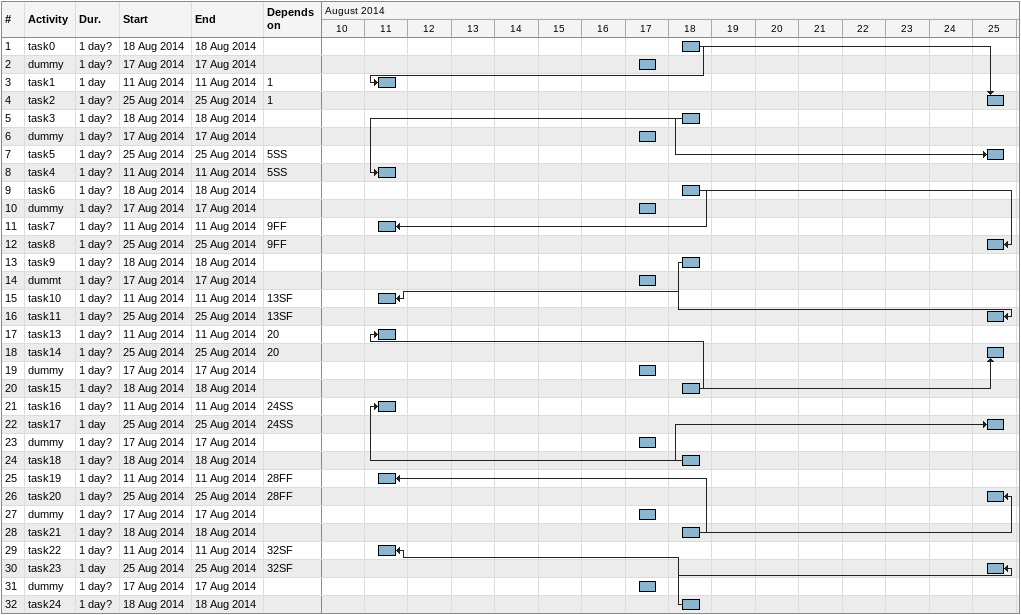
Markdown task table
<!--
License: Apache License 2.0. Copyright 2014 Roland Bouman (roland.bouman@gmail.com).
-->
| ID | Task | Duration | Start | Finish | Predecessors |
|---|---|---|---|---|---|
| 1 | task0 | 1d? | 2014-08-18 | 2014-08-18 |  |
| 2 | dummy | 1d? | 2014-08-17 | 2014-08-17 |  |
| 3 | task1 | 1d | 2014-08-11 | 2014-08-11 | 1 |
| 4 | task2 | 1d? | 2014-08-25 | 2014-08-25 | 1 |
| 5 | task3 | 1d? | 2014-08-18 | 2014-08-18 |  |
| 6 | dummy | 1d? | 2014-08-17 | 2014-08-17 |  |
| 7 | task5 | 1d? | 2014-08-25 | 2014-08-25 | 5SS |
| 8 | task4 | 1d? | 2014-08-11 | 2014-08-11 | 5SS |
| 9 | task6 | 1d? | 2014-08-18 | 2014-08-18 |  |
| 10 | dummy | 1d? | 2014-08-17 | 2014-08-17 |  |
| 11 | task7 | 1d? | 2014-08-11 | 2014-08-11 | 9FF |
| 12 | task8 | 1d? | 2014-08-25 | 2014-08-25 | 9FF |
| 13 | task9 | 1d? | 2014-08-18 | 2014-08-18 |  |
| 14 | dummt | 1d? | 2014-08-17 | 2014-08-17 |  |
| 15 | task10 | 1d? | 2014-08-11 | 2014-08-11 | 13SF |
| 16 | task11 | 1d? | 2014-08-25 | 2014-08-25 | 13SF |
| 17 | task13 | 1d? | 2014-08-11 | 2014-08-11 | 20 |
| 18 | task14 | 1d? | 2014-08-25 | 2014-08-25 | 20 |
| 19 | dummy | 1d? | 2014-08-17 | 2014-08-17 |  |
| 20 | task15 | 1d? | 2014-08-18 | 2014-08-18 |  |
| 21 | task16 | 1d? | 2014-08-11 | 2014-08-11 | 24SS |
| 22 | task17 | 1d | 2014-08-25 | 2014-08-25 | 24SS |
| 23 | dummy | 1d? | 2014-08-17 | 2014-08-17 |  |
| 24 | task18 | 1d? | 2014-08-18 | 2014-08-18 |  |
| 25 | task19 | 1d? | 2014-08-11 | 2014-08-11 | 28FF |
| 26 | task20 | 1d? | 2014-08-25 | 2014-08-25 | 28FF |
| 27 | dummy | 1d? | 2014-08-17 | 2014-08-17 |  |
| 28 | task21 | 1d? | 2014-08-18 | 2014-08-18 |  |
| 29 | task22 | 1d? | 2014-08-11 | 2014-08-11 | 32SF |
| 30 | task23 | 1d | 2014-08-25 | 2014-08-25 | 32SF |
| 31 | dummy | 1d? | 2014-08-17 | 2014-08-17 |  |
| 32 | task24 | 1d? | 2014-08-18 | 2014-08-18 |  |
